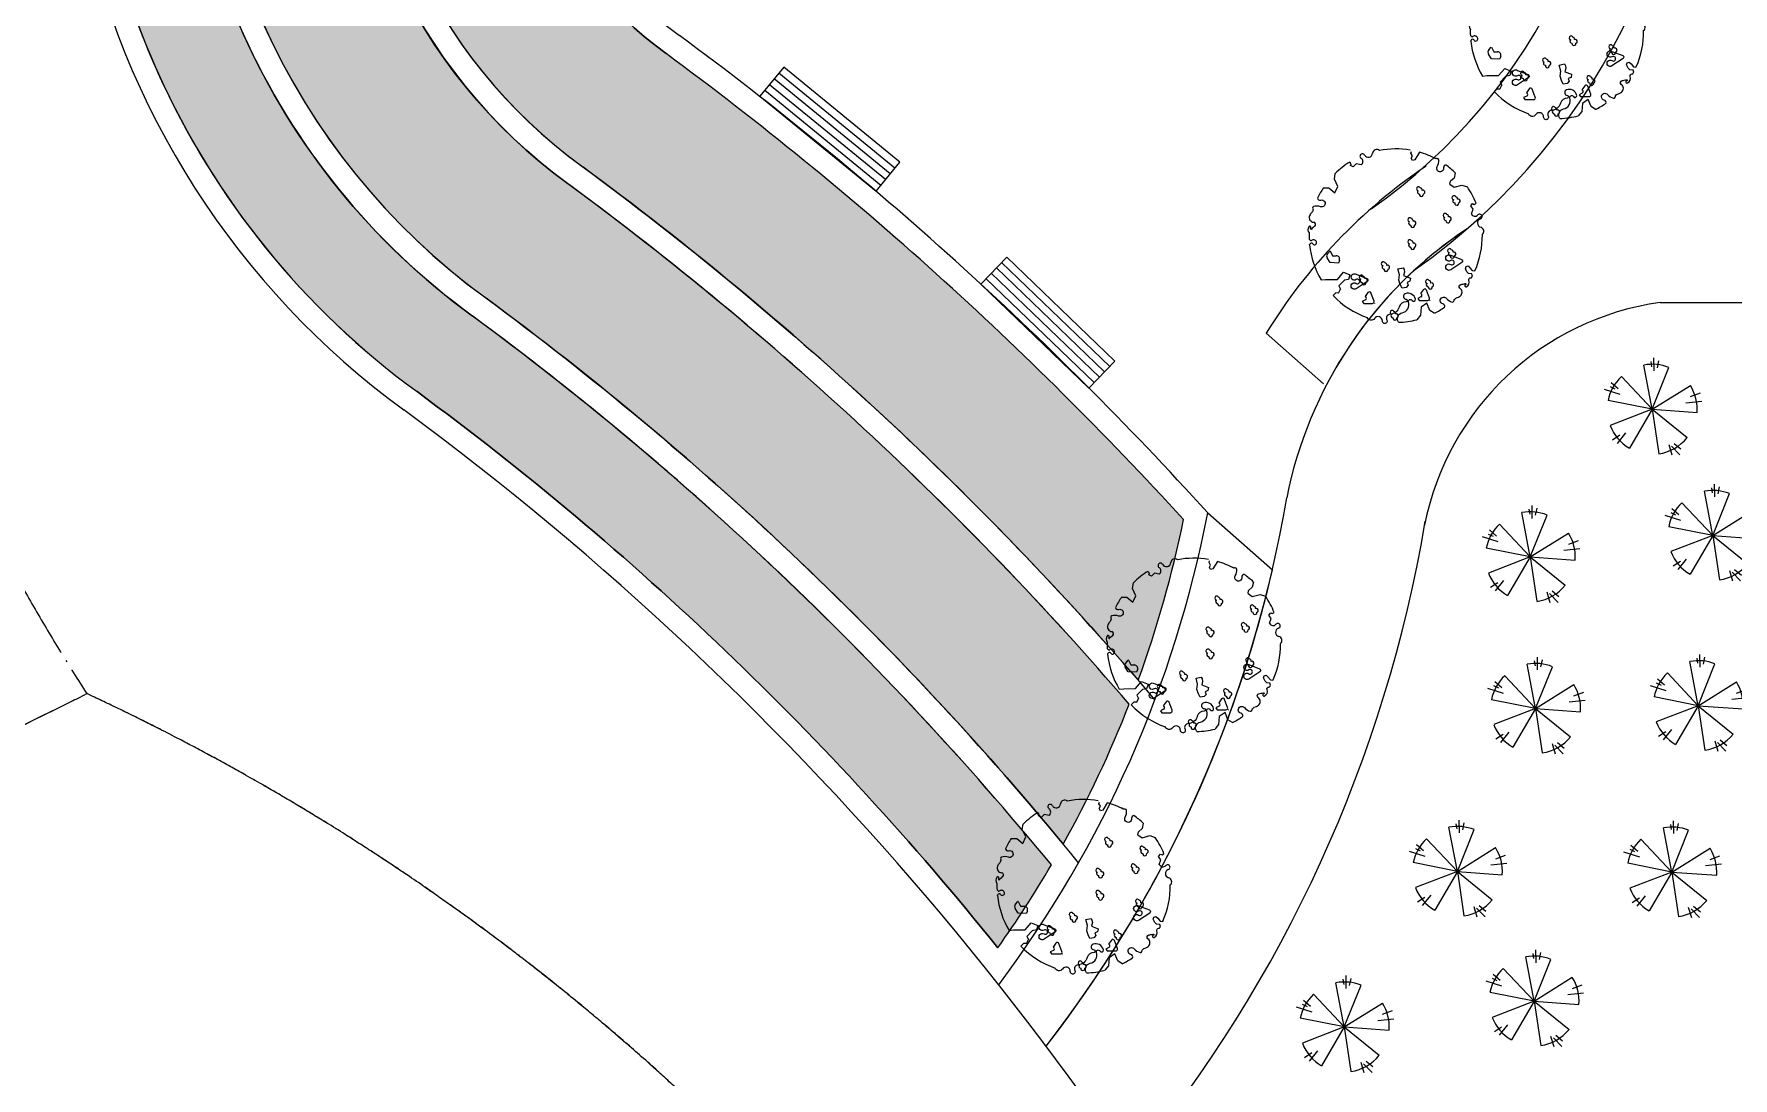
# Model space of a CAD drawing. Extents: x 1035948 to 1665131, y -158296 to 142149.
# Drawn here: x 1445003 to 1466764, y -8497 to 4867 of the extents above; entities that cross this region are included whole.
import ezdxf

# ---------------------------------------------------------------- set-up
doc = ezdxf.new("R2010")
doc.units = 0
doc.header["$LTSCALE"] = 200
doc.header["$MEASUREMENT"] = 0
doc.linetypes.add('ACAD_ISO04W100', pattern=[30.5, 24, -3, 0.5, -3])
doc.layers.get('0').update_dxf_attribs({"linetype": 'CONTINUOUS'})
for name, color, linetype in [('DL', 21, 'CONTINUOUS'), ('WLL1', 7, 'CONTINUOUS'), ('ZXX', 6, 'ACAD_ISO04W100'), ('凤尾兰', 7, 'CONTINUOUS'), ('紫薇', 7, 'CONTINUOUS'), ('红花继木', 7, 'CONTINUOUS'), ('葱兰', 7, 'CONTINUOUS'), ('蜀桧柏', 7, 'CONTINUOUS')]:
    doc.layers.add(name, color=color, linetype=linetype)
doc.styles.add('DIM_FONT', font='SIMPLEX.shx', dxfattribs={"width": 0.8})
doc.styles.add('HZTXT', font='COMPLEX', dxfattribs={"width": 0.75, "bigfont": 'HZTXT'})

# ---------------------------------------------------------------- blocks, each defined once
blk = doc.blocks.new('ZW13')
at = {"layer": '紫薇', "color": 3}
for p, q in [((243, 1809), (253, 1845)), ((422, 1828), (324, 1670)), ((-1033, 1582), (-1063, 1618)), ((-1046, 1548), (-1033, 1582)), ((-990, 1515), (-1046, 1548)), ((-924, 1578), (-990, 1515)), ((-822, 1560), (-924, 1578)), ((274, 1753), (243, 1809)), ((250, 1705), (274, 1753)), ((274, 1655), (250, 1705)), ((324, 1670), (274, 1655)), ((1517, 686), (1559, 736)), ((1559, 736), (1590, 717)), ((1590, 717), (1631, 741)), ((1568, 611), (1517, 686)), ((1532, 513), (1568, 611)), ((-35, -659), (75, -637)), ((-4, -790), (-35, -659)), ((75, -637), (95, -676)), ((95, -676), (105, -728)), ((1404, -656), (1418, -610)), ((1436, -724), (1404, -656)), ((1418, -610), (1460, -598)), ((1474, -759), (1436, -724)), ((1460, -598), (1497, -635)), ((1497, -635), (1551, -696)), ((1551, -696), (1600, -704)), ((-1674, -896), (-1580, -884)), ((-1580, -884), (-1329, -883)), ((-1329, -883), (-1200, -731)), ((-1180, -902), (-1297, -1025)), ((-1297, -1025), (-1261, -1091)), ((-1200, -731), (-1060, -788)), ((-1091, -884), (-1180, -902)), ((-1060, -788), (-1091, -884)), ((-17, -900), (-4, -790)), ((13, -991), (-17, -900)), ((52, -1068), (13, -991)), ((137, -1054), (52, -1068)), ((105, -728), (84, -803)), ((84, -803), (229, -858)), ((179, -1005), (137, -1054)), ((216, -923), (158, -948)), ((158, -948), (179, -1005)), ((229, -858), (216, -923)), ((1540, -768), (1474, -759)), ((-1364, -1174), (-1421, -1230)), ((-1302, -1175), (-1364, -1174)), ((-1302, -1175), (-1261, -1091)), ((-728, -1322), (-797, -1354)), ((-797, -1354), (-767, -1396)), ((-767, -1396), (-581, -1396)), ((-767, -1396), (-767, -1396)), ((-675, -1166), (-736, -1251)), ((-736, -1251), (-725, -1257)), ((-546, -1346), (-611, -1174))]:
    blk.add_line(p, q, dxfattribs=at)
at = {"layer": '紫薇', "color": 6}
for p, q in [((1075, 1145), (1086, 1208)), ((-1538, -337), (-1485, -277)), ((-1481, -278), (-1431, -379)), ((-1482, -524), (-1546, -426)), ((-1307, -535), (-1482, -524)), ((-1431, -379), (-1353, -379)), ((-1285, -480), (-1307, -535)), ((456, -1259), (387, -1292)), ((387, -1292), (417, -1333)), ((417, -1333), (417, -1333)), ((417, -1333), (603, -1333)), ((509, -1103), (448, -1188)), ((448, -1188), (459, -1194)), ((638, -1283), (573, -1112))]:
    blk.add_line(p, q, dxfattribs=at)
at = {"layer": '紫薇', "color": 3}
for points in [[(996, 1554, 0.458896), (940, 1494, -1.384087), (802, 1522, 0.154486), (834, 1666, 0.399915), (802, 1694, 0.046838), (770, 1690, -0.59472)], [(-1754, 851, 0.458896), (-1685, 807, -1.384087), (-1689, 666, 0.154486), (-1836, 672, 0.399915), (-1858, 637, 0.046838), (-1848, 606, -0.59472)], [(1091, -370), (1320, -458, -0.607385), (1327, -523), (1091, -680, -1.869813), (1091, -566, 1.869813), (1091, -484, -1.869813), (1091, -370, -3.299345)], [(-928, -774), (-699, -862, -0.607385), (-692, -927), (-928, -1084, -1.869813), (-928, -969, 1.869813), (-928, -888, -1.869813), (-928, -774, -3.299345)], [(1200, -1282, 0.03423), (1256, -1262, 0.063985), (1294, -1239, 0.500016), (1289, -1073, -0.670073), (1307, -992, 0.019354), (1401, -973, -1.005451), (1407, -997, 1.082377), (1421, -1042, 0.409629), (1480, -903, -0.56295), (1521, -849, 0.100146), (1533, -848, 0.066196)], [(-21, -1800, -0.54974), (57, -1596, 0.452185), (192, -1364, -0.925414), (266, -1332, 0.875639), (338, -1307, 0.465482), (118, -1191, 0.808244), (139, -1309, -0.987341), (138, -1363, 0.341272), (-9, -1474, -0.323697), (-201, -1629, 0.546166), (-271, -1751, -1.29929), (-368, -1773, 0.756879), (-537, -1718, -0.622428), (-692, -1698, -1.164409)], [(961, -1481, 0.458896), (923, -1408, -1.384087), (997, -1288, 0.154486), (1121, -1367, 0.399915), (1158, -1347, 0.046838), (1165, -1315, -0.59472)]]:
    blk.add_lwpolyline(points, format="xyb", dxfattribs=at)
for points in [[(-1627, 1070), (-1512, 1066), (-1383, 963), (-1319, 1100), (-1392, 1256), (-1373, 1376)], [(1075, 1145), (1165, 1083), (1331, 1128), (1446, 1088)], [(1189, 1391), (1165, 1279), (1086, 1208)], [(741, -1606), (644, -1546), (583, -1392), (459, -1479), (445, -1650), (369, -1744)]]:
    blk.add_lwpolyline(points, dxfattribs=at)
for centre, radius, start, end in [((-489, 1800), 86.7, 48.8054, 176.4026), ((-84, 49), 1850, 80.2804, 100.8372), ((-84, 49), 1850, 62.488, 74.1006), ((-84, 49), 1850, 121.957, 134.1734), ((-795, 1744), 51.7, 27.9173, 237.5825), ((-868, 1630), 83.4, 303.0151, 57.5825), ((-668, 1812), 92.2, 207.9173, 356.4026), ((-84, 49), 1850, 62.488, 63.9699), ((-84, 49), 1850, 46.511, 54.4587), ((-84, 49), 1850, 146.511, 154.4587), ((-84, 49), 1850, 21.957, 34.1734), ((-1825, 437), 104, 158.5919, 264.8551), ((-1761, 412), 173, 143.9475, 158.5919), ((-1546, 256), 438, 136.1057, 143.9475), ((-84, 49), 1850, 162.488, 163.9699), ((1609, 546), 83.4, 203.0151, 317.5825), ((1753, 318), 92.2, 107.9173, 256.4026), ((1709, 455), 51.7, 287.9173, 137.5825), ((-1848, 175), 108, 142.4288, 217.9242), ((-84, 49), 1850, 178.1396, 182.3727), ((-1915, 227), 23.2, 313.3673, 142.4288), ((-1890, 200), 12.7, 133.3673, 313.9902), ((-1021, -700), 1238, 129.5553, 133.9902), ((-1838, 289), 44.5, 309.5553, 84.8551), ((-84, 49), 1850, 336.1791, 0.8372), ((1711, 144), 86.7, 308.8054, 76.4026), ((-1808, 85), 168, 222.2525, 236.3782), ((-2163, -40), 263, 335.2731, 339.249), ((-84, 49), 1850, 186.1791, 210.7411), ((-1884, -145), 34.6, 31.2858, 159.249), ((-1891, -39), 18, 236.3782, 309.7518), ((-1838, -103), 64.9, 20.3451, 129.7518), ((-1819, -106), 41.5, 211.2858, 313.2681), ((-1826, -99), 51.6, 313.2681, 20.3451), ((1760, -913), 263, 125.2731, 127.4492), ((-84, 49), 1850, 330.9986, 332.3727), ((1525, -778), 18, 26.3782, 33.1764), ((1391, -844), 168, 12.2525, 26.3782), ((-84, 49), 1850, 223.7489, 250.8372), ((-743, -1289), 36.8, 294.914, 60.505), ((-645, -1187), 36.8, 20.6116, 144.353), ((-581, -1359), 36.8, 270, 20.6116), ((-531, -1393), 2.21, 270, 20.6116), ((-84, 49), 1850, 312.488, 313.9699), ((-160, -1589), 42.9, 25.545, 262.4723), ((-142, -1658), 42.9, 138.3085, 269.9924), ((-100, -1709), 42.9, 169.0267, 9.3228), ((-127, -1613), 42.9, 349.4417, 82.4723), ((-70, -1661), 42.9, 286.5981, 110.4312), ((-84, 49), 1850, 271.957, 284.1734), ((-84, 49), 1850, 296.511, 304.4587)]:
    blk.add_arc(centre, radius, start, end, dxfattribs=at)
at = {"layer": '紫薇', "color": 6}
for centre, radius, start, end in [((405, 1047), 42.9, 25.545, 262.4723), ((423, 978), 42.9, 138.3085, 269.9924), ((466, 927), 42.9, 169.0267, 9.3228), ((438, 1023), 42.9, 349.4417, 82.4723), ((496, 975), 42.9, 286.5981, 110.4312), ((1160, 859), 42.9, 25.545, 262.4723), ((1178, 790), 42.9, 138.3085, 269.9924), ((1220, 739), 42.9, 169.0267, 9.3228), ((1193, 835), 42.9, 349.4417, 82.4723), ((1250, 787), 42.9, 286.5981, 110.4312), ((217, 388), 42.9, 25.545, 262.4723), ((250, 364), 42.9, 349.4417, 82.4723), ((971, 482), 42.9, 25.545, 262.4723), ((989, 413), 42.9, 138.3085, 269.9924), ((1031, 362), 42.9, 169.0267, 9.3228), ((1004, 458), 42.9, 349.4417, 82.4723), ((1061, 410), 42.9, 286.5981, 110.4312), ((235, 319), 42.9, 138.3085, 269.9924), ((277, 268), 42.9, 169.0267, 9.3228), ((307, 316), 42.9, 286.5981, 110.4312), ((-1484, -386), 73.6, 137.9903, 212.6767), ((-1483, -279), 2.21, 26.4023, 137.9903), ((217, -82), 42.9, 25.545, 262.4723), ((235, -152), 42.9, 138.3085, 269.9924), ((277, -203), 42.9, 169.0267, 9.3228), ((250, -106), 42.9, 349.4417, 82.4723), ((307, -155), 42.9, 286.5981, 110.4312), ((1065, -271), 42.9, 25.545, 262.4723), ((1083, -340), 42.9, 138.3085, 269.9924), ((1098, -295), 42.9, 349.4417, 82.4723), ((1156, -343), 42.9, 286.5981, 110.4312), ((-1353, -452), 73.6, 338.152, 90), ((-349, -553), 42.9, 25.545, 262.4723), ((-331, -622), 42.9, 138.3085, 269.9924), ((-289, -673), 42.9, 169.0267, 9.3228), ((-316, -577), 42.9, 349.4417, 82.4723), ((-258, -625), 42.9, 286.5981, 110.4312), ((1125, -391), 42.9, 169.0267, 9.3228), ((-820, -836), 42.9, 25.545, 262.4723), ((-802, -905), 42.9, 138.3085, 269.9924), ((-760, -956), 42.9, 169.0267, 9.3228), ((-787, -860), 42.9, 349.4417, 82.4723), ((-730, -908), 42.9, 286.5981, 110.4312), ((539, -1125), 36.8, 20.6116, 144.353), ((594, -930), 42.9, 25.545, 262.4723), ((612, -999), 42.9, 138.3085, 269.9924), ((654, -1050), 42.9, 169.0267, 9.3228), ((627, -954), 42.9, 349.4417, 82.4723), ((684, -1002), 42.9, 286.5981, 110.4312), ((441, -1226), 36.8, 294.914, 60.505), ((603, -1296), 36.8, 270, 20.6116), ((653, -1331), 2.21, 270, 20.6116)]:
    blk.add_arc(centre, radius, start, end, dxfattribs=at)
at = {"layer": '紫薇', "color": 6, "style": 'HZTXT', "oblique": -180, "text_generation_flag": 4, "width": 0.75, "flags": 9}
for tag in ['YSIZE', 'XSIZE']:
    blk.add_attdef(tag, (-67, 18), '', height=0.433, rotation=180, dxfattribs=at)
blk = doc.blocks.new('ZW14')
at = {"layer": '凤尾兰', "color": 3}
for q in [(-289, 1609), (605, 1522), (-1089, 1201), (1368, 883), (-1560, 348), (-1483, -540), (-798, -1344), (243, -1545), (1252, -970), (1605, -79)]:
    blk.add_line((9, 37), q, dxfattribs=at)
for points in [[(58, 1862), (68, 1404)], [(-42, 1733), (-12, 1553)], [(237, 1762), (187, 1514)], [(-1705, 757), (-1147, 578)], [(-1486, 847), (-1316, 767)], [(-1446, 996), (-1197, 777)], [(1373, 488), (1721, 618)], [(1203, 270), (1771, 329)], [(-1406, -1044), (-1147, -875)], [(-1227, -1174), (-928, -805)], [(785, -1174), (1024, -1373)], [(596, -1213), (705, -1582)], [(695, -1273), (994, -1582)]]:
    blk.add_lwpolyline(points, dxfattribs=at)
for start, end in [(68.14374, 100.76711), (133.34534, 168.79343), (355.83311, 31.88748), (201.1526, 239.68261), (278.40482, 320.96423)]:
    blk.add_arc((9, 37), 1600, start, end, dxfattribs=at)
at = {"layer": '凤尾兰', "color": 3, "style": 'DIM_FONT', "width": 0.8, "flags": 9}
for tag in ['YSIZE', 'XSIZE']:
    blk.add_attdef(tag, (0, 80), '', height=0.5, dxfattribs=at)
at = {"layer": '凤尾兰', "color": 3, "width": 0.8, "flags": 9}
for tag in ['YSIZE', 'XSIZE']:
    blk.add_attdef(tag, (159, 228), '', height=0.5, dxfattribs=at)

msp = doc.modelspace()

# ---------------------------------------------------------------- hatches: boundary and pattern name
at = {"layer": '红花继木', "ltscale": 20}
h = msp.add_hatch(dxfattribs=at)
h.set_pattern_fill('AR-CONC,_O', color=1, scale=60)
h.set_pattern_definition([(50, (1132740.7, -70994.58), (430.3561, -37.65128), [45, -495]), (355, (1132740.7, -70994.6), (-83.2508, 451.3153), [36, -396]), (100.4514, (1132776.55, -70997.7), (347.10563, 413.6637), [38.2441, -420.68527]), (46.1842, (1132740.7, -70874.6), (640.3446, -99.3114), [67.5, -742.5]), (96.6356, (1132794.05, -70882.85), (560.7976, 584.4707), [57.3662, -631.0278]), (351.1842, (1132740.7, -70874.6), (560.7972, 584.4712), [54, -594]), (21, (1132800.7, -70904.58), (358.14423, -241.57133), [45, -495]), (326, (1132800.7, -70904.6), (145.9892, 435.09), [36, -396]), (71.4514, (1132830.54, -70924.7), (504.1336, 193.5183), [38.2441, -420.68527]), (37.5, (1132740.69, -70994.58), (7.29591, 199.73631), [0, -391.2, 0, -402, 0, -397.5]), (7.5, (1132740.7, -70994.58), (157.84172, 236.64703), [0, -229.2, 0, -382.2, 0, -151.5]), (327.5, (1132606.89, -70994.58), (320.29346, -13.53292), [0, -150, 0, -468, 0, -621]), (317.5, (1132546.9, -70994.58), (349.9117, 60.063), [0, -195, 0, -310.8, 0, -441])])
h.paths.add_polyline_path([(1449001.20087, 9252.12258, -0.2669878415), (1454513.40618, 18677.43181), (1454417.35403, 19154.75027), (1454142.0132, 20523.02011, 0.2766288964), (1447209.21267, 9421.76426, 0.2650932409), (1450788.6515, 1489.22135, -0.0613868228), (1458186.10804, -5502.36656, 0.0342571427), (1459030.169, -3711.38688, 0.0565518636), (1451851.17228, 2942.1772, -0.2652838132)])
at = {"layer": '葱兰', "ltscale": 20}
h = msp.add_hatch(dxfattribs=at)
h.set_pattern_fill('GRASS', color=3, scale=360, style=0)
h.set_pattern_definition([(90, (1132740.7, -70994.58), (-254.55844, 254.55844), [67.5, -441.6169]), (45, (1132740.7, -70994.58), (-254.55844, 254.55844), [67.5, -292.5]), (135, (1132740.7, -70994.58), (-254.55844, -254.55844), [67.5, -292.5])])
h.paths.add_polyline_path([(1446922.49456, 9448.90692, -0.2779083271), (1454083.04011, 20816.07906), (1453838.32264, 22032.17016, 0.2865927915), (1445724.72171, 9528.52257, 0.26407668), (1449909.25078, 288.87831, -0.0649668573), (1457348.49241, -6829.05861, 0.0218106487), (1458033.23558, -5769.64715, 0.0620409284), (1450618.59477, 1256.78764, -0.2650678142)])
at = {"layer": '蜀桧柏', "ltscale": 20}
h = msp.add_hatch(dxfattribs=at)
h.set_pattern_fill('CROSS', color=60, scale=480, style=0)
h.set_pattern_definition([(0, (1132740.69, -70994.58), (120, 120), [60, -180]), (90, (1132770.69, -71024.58), (-120, 120), [60, -180])])
h.paths.add_polyline_path([(1454953.13105, 16492.27723), (1454573.38994, 18379.35043, 0.2651185467), (1449287.91898, 9224.97992, 0.2653208185), (1452021.11517, 3174.69453, -0.0556555968), (1459145.83383, -3404.64954, 0.0369626176), (1459726.58423, -1349.25538, 0.0491216045), (1453098.17495, 4616.94814, -0.2820367378), (1451102.05731, 9423.73076, -0.2410808612)])

# ---------------------------------------------------------------- linework, layer by layer
for points in [[(1446922.49456, 9448.90692, -0.2779083271), (1454083.04011, 20816.07906), (1453838.32264, 22032.17016, 0.2865927915), (1445724.72171, 9528.52257, 0.26407668), (1449909.25078, 288.87831, -0.0649668573), (1457348.49241, -6829.05861, 0.0218106487), (1458033.23558, -5769.64715, 0.0620409284), (1450618.59477, 1256.78764, -0.2650678142)], [(1449001.20087, 9252.12258, -0.2669878415), (1454513.40618, 18677.43181), (1454417.35403, 19154.75027), (1454142.0132, 20523.02011, 0.2766288964), (1447209.21267, 9421.76426, 0.2650932409), (1450788.6515, 1489.22135, -0.0613868228), (1458186.10804, -5502.36656, 0.0342571427), (1459030.169, -3711.38688, 0.0565518636), (1451851.17228, 2942.1772, -0.2652838132)], [(1451102.05731, 9423.73076, -0.2410808612), (1454953.13105, 16492.27723), (1454573.38994, 18379.35043, 0.2651185467), (1449287.91898, 9224.97992, 0.2653208185), (1452021.11517, 3174.69453, -0.0556555968), (1459145.83383, -3404.64954, 0.0369626176), (1459726.58423, -1349.25538, 0.0491216045), (1453098.17495, 4616.94814, -0.2820367378)]]:
    msp.add_lwpolyline(points, format="xyb", close=True)
at = {"layer": 'DL'}
for p, q in [((1465832.07416, 1430.25454), (1467520.38722, 1430.25454)), ((1465832.07416, 1430.25454), (1467520.38722, 1430.25454)), ((1465832.07416, 1430.25454), (1467520.38722, 1430.25454)), ((1465832.07416, 1430.25454), (1467520.38722, 1430.25454)), ((1460784.96913, 1037.33164), (1461518.99983, 390.4236)), ((1460037.41355, -1262.94831), (1460863.95725, -1991.38892))]:
    msp.add_line(p, q, dxfattribs=at)
for centre, radius, start, end in [((1455954.11508, 8593.9129), 10272, 174.592111994, 233.950797154), ((1455954.11508, 8593.9129), 9072, 174.592111994, 233.950797154), ((1455954.11508, 8593.9129), 8784, 174.592111994, 233.950797154), ((1456021.97084, 8648.97215), 4980.54215, 171.050893358, 234.052500326), ((1457867.90389, 8697.30104), 8375.78155, 305.077962299, 5.273360229), ((1455954.11508, 8593.9129), 6984, 174.592111994, 233.950797154), ((1455954.11508, 8593.9129), 6696, 174.592111994, 233.950797154), ((1457867.90389, 8697.30104), 7415.78155, 305.077962299, 3.981952211), ((1455954.11508, 8593.9129), 10560, 191.377836231, 233.950797154), ((1455954.11508, 8593.9129), 10560, 191.377836231, 233.950797154), ((1456035.66785, 8662.75561), 4711.74912, 227.87535888, 234.041627031), ((1426121.18935, -32019.44857), 45785.0693, 42.202916596, 53.634154723), ((1426121.18935, -32019.44857), 45497.0693, 42.385353946, 53.634154723), ((1426121.18935, -32019.44857), 43697.0693, 40.476195334, 53.634154723), ((1466762.72137, -2636.71803), 7016.56346, 124.067737675, 148.424259464), ((1426121.18935, -32019.44857), 43409.0693, 40.701874875, 53.634154723), ((1466324.2002, -2114.27372), 5378.52883, 123.429538515, 168.818369196), ((1466324.2002, -2114.27372), 5378.52883, 123.429538515, 150.607360201), ((1466324.2002, -2114.27372), 5378.52883, 123.429538515, 150.607360201), ((1426121.18935, -32019.44857), 41609.0693, 39.164613487, 53.634154723), ((1466324.2002, -2114.27372), 3578.52883, 97.904473778, 168.818369196), ((1466324.2002, -2114.27372), 3578.52883, 97.904473778, 168.818369196), ((1426121.18935, -32019.44857), 41321.0693, 39.439592101, 53.634154723), ((1426353.83247, -31776.32852), 39787.37514, 38.830215855, 53.698627936), ((1426121.18936, -32019.44856), 39833.0693, 359.484935703, 53.634154723), ((1426121.18936, -32019.44856), 39833.0693, 359.484935703, 53.634154723), ((1445553.35832, 1545.63883), 15713.84755, 322.17671804, 350.413569794), ((1445553.35832, 1545.63883), 14753.84755, 323.145798453, 349.026028945), ((1445553.35832, 1545.63883), 17513.84755, 320.428986681, 350.413569794), ((1445553.35832, 1545.63883), 17513.84755, 320.428986681, 350.413569794), ((1445553.35832, 1545.63883), 14465.84755, 339.988715656, 348.456068886), ((1445553.35832, 1545.63883), 15713.84755, 322.17671804, 346.991837649), ((1445553.35832, 1545.63883), 15713.84755, 337.393142025, 346.991837649), ((1445553.35832, 1545.63883), 14465.84755, 330.842180004, 338.690269702), ((1445553.35832, 1545.63883), 15713.84755, 322.17671804, 336.205378447), ((1445553.35832, 1545.63883), 14465.84755, 324.624756493, 329.622596584)]:
    msp.add_arc(centre, radius, start, end, dxfattribs=at)
at = {"layer": 'WLL1'}
for p, q in [((1456030.70098, 3151.524), (1454544.15376, 4366.66899)), ((1455848.42923, 2928.54192), (1454361.88201, 4143.68691)), ((1455909.18648, 3002.86928), (1454422.63926, 4218.01427)), ((1455969.94373, 3077.19664), (1454483.39651, 4292.34163)), ((1458648.03631, 473.45714), (1457263.80251, 1803.98215)), ((1458714.56256, 542.66883), (1457330.32876, 1873.19384)), ((1458781.08881, 611.88052), (1457396.85501, 1942.40553)), ((1458581.51006, 404.24545), (1457197.27626, 1734.77046))]:
    msp.add_line(p, q, dxfattribs=at)
for points in [[(1456091.45823, 3225.85136), (1454604.91101, 4440.99635), (1454301.12476, 4069.35955), (1455787.67198, 2854.21456)], [(1458847.61506, 681.09221), (1457463.38126, 2011.61721), (1457130.75001, 1665.55877), (1458514.98381, 335.03376)]]:
    msp.add_lwpolyline(points, close=True, dxfattribs=at)
at = {"layer": 'ZXX', "ltscale": 0.2}
for centre, radius, start, end in [((1465823.93071, 9558.01863), 24046.92915, 188.989857365, 213.10802395), ((1465823.93071, 9558.01863), 24046.92915, 188.989857365, 213.10802395), ((1465823.93071, 9558.01863), 24046.92915, 188.989857365, 213.10802395), ((1378730.19925, 131129.47933), 150426.85953, 275.6283660368, 296.4280410451), ((1378730.19925, 131129.47933), 150426.85953, 292.2793063035, 296.4280410451), ((1378730.19925, 131129.47933), 150426.85953, 292.2793063035, 296.4280410451), ((1433202.88615, -30395.75042), 29579.73027, 13.365302334, 65.048319827), ((1433202.88615, -30395.75042), 29579.73027, 356.035424706, 65.048319827), ((1433202.88615, -30395.75042), 29579.73027, 13.365302334, 65.048319827)]:
    msp.add_arc(centre, radius, start, end, dxfattribs=at)

# ---------------------------------------------------------------- block references
at = {"layer": '凤尾兰', "ltscale": 20, "xscale": 0.3600000001024455, "yscale": 0.3600000000005821, "zscale": 0.36}
for p in [(1465725.89516, 49.58565), (1466502.41044, -1564.73617), (1464164.71797, -1838.67883), (1464232.66364, -3779.37016), (1466315.37588, -3744.38076), (1463230.26047, -5865.45316), (1465977.09002, -5873.76124), (1464213.1005, -7525.76139), (1461782.41275, -7856.94184)]:
    msp.add_blockref('ZW14', p, dxfattribs=at)
at = {"layer": '紫薇', "ltscale": 20, "xscale": 0.6000000000931323, "yscale": 0.5999999999985448, "zscale": 0.6}
for p in [(1464559.37916, 4865.48933), (1462493.7785, 2256.27933), (1459908.12901, -2982.64436), (1458496.72957, -6070.9639)]:
    msp.add_blockref('ZW13', p, dxfattribs=at)

doc.saveas('drawing.dxf')
